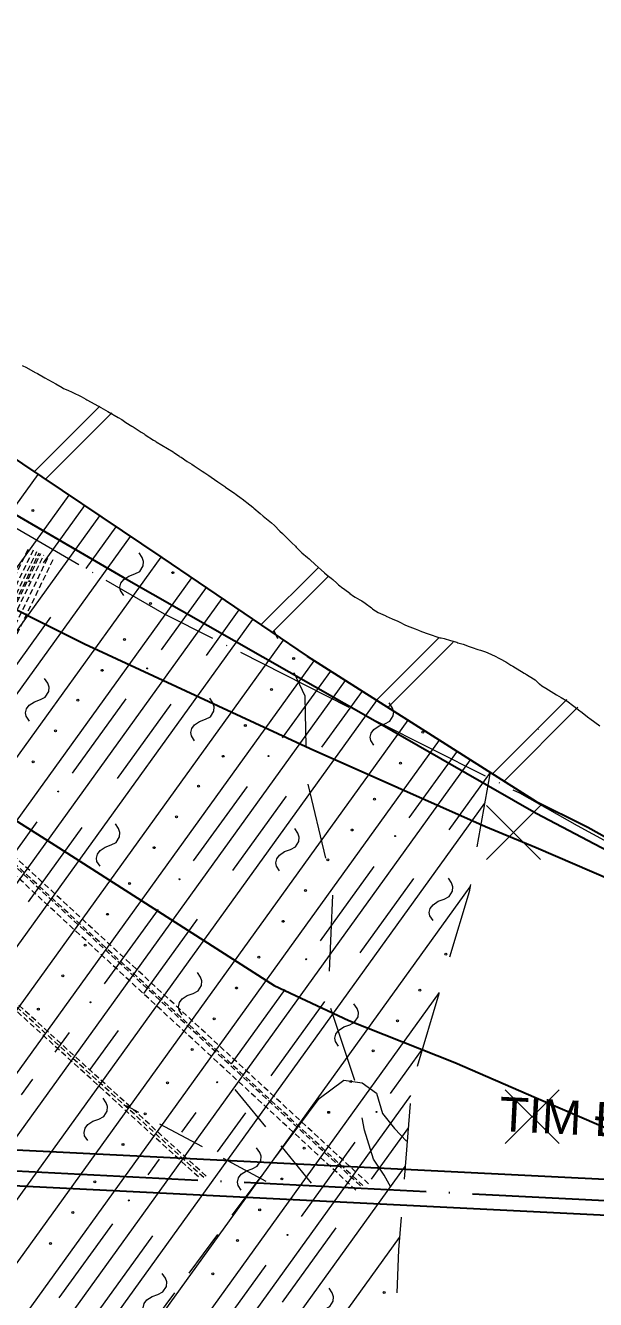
# Model space of a CAD drawing. Header units: inches. Extents: x 444671 to 463716, y 1783086 to 1794968.
# Drawn here: x 457973.3 to 458048.3, y 1784094.9 to 1784262.6 of the extents above; entities that cross this region are included whole.
import ezdxf

# ---------------------------------------------------------------- set-up
doc = ezdxf.new("R2010")
doc.units = ezdxf.units.IN
doc.header["$MEASUREMENT"] = 0
for name, pattern in [('ACAD_ISO04W100', [30, 24, -3, 0, -3]), ('DASHED', [0.75, 0.5, -0.25]), ('DASHED2', [9.525, 6.35, -3.175]), ('DASHEDX2', [1.5, 1, -0.5]), ('NG', [1.8, 0.8, -0.1, 0, -0.1, 0.8])]:
    doc.linetypes.add(name, pattern=pattern)
for name, color, linetype, lineweight in [('ah', 7, 'Continuous', 15), ('doi', 33, 'Continuous', 25), ('HOKHOAN', 250, 'DASHED2', 20), ('KYHIEU', 7, 'Continuous', 15), ('nuocngam', 5, 'Continuous', 20), ('thoc', 252, 'Continuous', 13)]:
    doc.layers.add(name, color=color, linetype=linetype, lineweight=lineweight)
doc.layers.add('CONGTRINH', color=2, linetype='Continuous')
doc.layers.add('PEGC', color=3, linetype='Continuous')
doc.styles.add('25', font='', dxfattribs={"height": 5})
doc.styles.get('25').set_extended_font_data('.VnArial')
doc.linetypes.add('_lA1', pattern='A,2,-0.2,["x",Standard,S=0.1,R=0,X=-0.1,Y=-0.05],-0.1', length=2.3)
doc.linetypes.add('_lA2', pattern='A,2,-0.2,["xx",Standard,S=0.1,R=0,X=-0.1,Y=-0.05],-0.18', length=2.38)
doc.linetypes.add('_lB', pattern='A,2,-0.2,["xxx",Standard,S=0.1,R=0,X=-0.1,Y=-0.05],-0.26', length=2.46)
doc.linetypes.add('_llA', pattern='A,2,-0.2,["xxxx",Standard,S=0.1,R=0,X=-0.1,Y=-0.05],-0.34', length=2.54)

msp = doc.modelspace()

# ---------------------------------------------------------------- linework, layer by layer
at = {"layer": 'ah', "color": 1, "linetype": 'DASHEDX2', "ltscale": 0.75, "flags": 128}
for points in [[(458016.7701, 1784109.2759), (457850.9848, 1784262.5954)], [(458017.3758, 1784109.8441), (457852.1949, 1784262.6047)], [(458017.7063, 1784109.8627), (457852.5425, 1784262.6074)], [(458018.4406, 1784110.1013), (457853.5267, 1784262.615)], [(457997.064, 1784111.1158), (457834.5361, 1784259.3455)], [(457996.0434, 1784111.0123), (457833.7243, 1784259.0516)], [(457996.7514, 1784110.9082), (457834.1494, 1784259.2055)], [(457935.0595, 1784114.024), (457973.7342, 1784193.8816)], [(457935.7551, 1784113.9397), (457974.3269, 1784193.5849)], [(457936.282, 1784113.8769), (457974.7755, 1784193.3603)], [(457936.6609, 1784113.835), (457975.0968, 1784193.1995)], [(457936.8918, 1784113.835), (457975.2826, 1784193.1064)], [(457937.4187, 1784113.8769), (457975.6904, 1784192.9023)], [(457938.1143, 1784113.835), (457976.2666, 1784192.6139)], [(457938.8306, 1784113.6663), (457976.9089, 1784192.2924)]]:
    msp.add_lwpolyline(points, dxfattribs=at)
at = {"layer": 'CONGTRINH', "ltscale": 10}
msp.add_line((458100.8848, 1784108.1029), (457415.1357, 1784142.3904), dxfattribs=at)
at = {"layer": 'CONGTRINH', "color": 0, "linetype": 'ACAD_ISO04W100', "lineweight": 25, "flags": 128}
msp.add_lwpolyline([(457400.8161, 1784140.3529), (458100.8161, 1784105.3529)], dxfattribs=at)
at = {"layer": 'CONGTRINH', "ltscale": 10}
msp.add_lwpolyline([(457398.8661, 1784138.498), (458100.7673, 1784103.4029)], dxfattribs=at)
at = {"layer": 'doi', "linetype": '_lA1', "ltscale": 20, "flags": 128}
for points in [[(457503.3495, 1784287.0283), (457503.8588, 1784286.7418), (457527.9582, 1784272.0434), (457545.7119, 1784262.3687), (457564.0521, 1784252.3896), (457577.1135, 1784246.7699), (457588.6459, 1784241.9256), (457601.0949, 1784237.9976), (457611.1612, 1784236.3187), (457626.5295, 1784233.2461), (457642.7989, 1784230.5283), (457664.0521, 1784227.728), (457670.5378, 1784226.9929), (457691.435, 1784225.2159), (457707.4413, 1784224.9938), (457723.67, 1784226.5487), (457736.7863, 1784229.6584), (457754.0913, 1784232.473), (457777.4528, 1784239.2893), (457803.308, 1784245.6642), (457816.0548, 1784251.1223), (457831.9221, 1784258.3993), (457843.3511, 1784262.5364), (457864.3418, 1784262.6986), (457882.5204, 1784256.1747), (457913.6477, 1784240.4169), (457923.8249, 1784234.4973), (457937.302, 1784226.5683), (457939.6135, 1784225.4794), (457951.9087, 1784218.2524), (457970.1927, 1784206.7115), (457991.2263, 1784192.5747), (458010.3476, 1784179.584), (458040.5286, 1784160.4452)], [(458040.0896, 1784160.6649), (458047.2978, 1784157.0566), (458060.9862, 1784149.4211), (458068.0188, 1784145.6972), (458073.0078, 1784143.8352), (458084.0296, 1784139.4315), (458092.1442, 1784136.4284), (458098.3955, 1784134.5064), (458100.7998, 1784134.2061), (458102.3312, 1784134.4393), (458107.4404, 1784135.2802), (458115.6752, 1784136.9019), (458120.3036, 1784137.4425), (458122.6478, 1784137.4425), (458129.1995, 1784136.962), (458135.2103, 1784136.1211), (458141.3662, 1784134.2478), (458149.3558, 1784132.852), (458152.9851, 1784132.346), (458154.7997, 1784131.5447), (458157.7538, 1784131.9664), (458160.2436, 1784131.8821), (458174.3527, 1784130.0555), (458181.7709, 1784129.6512), (458192.7632, 1784127.7643), (458206.6182, 1784123.4376), (458216.8688, 1784118.6531), (458225.0585, 1784114.9965), (458234.7021, 1784113.1771), (458245.5596, 1784110.6837), (458253.4499, 1784110.549), (458265.8896, 1784111.0839), (458271.2846, 1784111.1513), (458278.6354, 1784110.7469), (458282.277, 1784110.2078), (458284.7722, 1784109.3318), (458290.3021, 1784108.0514)]]:
    msp.add_lwpolyline(points, dxfattribs=at)
at = {"layer": 'doi', "linetype": '_lA2', "ltscale": 20, "flags": 128}
for points in [[(457721.8935, 1784213.8209), (457751.3551, 1784223.4065), (457786.5903, 1784232.0171), (457809.7116, 1784237.5993), (457839.2289, 1784244.6861), (457853.5383, 1784246.3466), (457865.3932, 1784245.7956), (457877.2481, 1784244.8313), (457893.2384, 1784239.4592), (457912.2614, 1784231.3322), (457930.733, 1784221.2767), (457943.0165, 1784214.8848), (457966.8847, 1784201.1864), (457986.5658, 1784189.7163), (458018.6784, 1784171.4131), (458040.5286, 1784158.9229)], [(458040.5286, 1784158.9229), (458059.2956, 1784149.033), (458069.0574, 1784144.4808), (458084.2173, 1784137.8798), (458091.8641, 1784134.8721), (458100.5684, 1784131.7832), (458105.6119, 1784131.9458), (458120.2154, 1784131.93), (458128.3502, 1784131.2797), (458136.8104, 1784129.9791), (458138.112, 1784129.3288), (458141.1219, 1784128.1908), (458149.4462, 1784126.8805), (458154.0017, 1784126.3116), (458156.8941, 1784124.9407), (458159.1267, 1784125.7425), (458161.8111, 1784125.7425), (458174.1761, 1784124.198), (458179.7079, 1784123.4665), (458193.1805, 1784121.3351), (458200.5019, 1784120.2784), (458205.4642, 1784118.4088), (458214.3312, 1784113.8567), (458225.514, 1784108.3108), (458230.6389, 1784106.9289), (458240.6448, 1784104.1651), (458245.394, 1784103.3745), (458247.2787, 1784103.7169), (458253.7325, 1784105.2578), (458258.3587, 1784107.027), (458264.6983, 1784109.0815), (458269.3245, 1784110.4512), (458270.1812, 1784110.5083), (458272.6371, 1784110.2229), (458280.5332, 1784108.7681), (458282.8784, 1784107.8237), (458283.8486, 1784107.1374), (458284.3052, 1784106.6873), (458285.1177, 1784106.9304), (458287.7855, 1784106.594), (458290.3603, 1784106.1116)]]:
    msp.add_lwpolyline(points, dxfattribs=at)
at = {"layer": 'doi', "linetype": '_lB', "ltscale": 20, "flags": 128}
for points in [[(457715.0103, 1784208.7875), (457716.5893, 1784209.5243), (457728.2339, 1784213.0269), (457748.7001, 1784215.8753), (457772.0682, 1784218.4338), (457796.4458, 1784222.1005), (457809.2009, 1784224.1904), (457819.0434, 1784225.2501), (457835.723, 1784228.2805), (457845.9237, 1784230.4845), (457854.7459, 1784230.6222), (457865.2223, 1784229.107), (457877.0772, 1784226.3521), (457890.6247, 1784222.2192), (457911.9006, 1784213.2511), (457932.4287, 1784203.5834), (457951.0518, 1784196.0303), (457966.1421, 1784188.67), (457981.0625, 1784181.2167), (458010.7376, 1784167.4198), (458033.8527, 1784157.1559), (458040.5286, 1784154.396)], [(458040.5286, 1784154.396), (458062.8059, 1784144.7894), (458073.0741, 1784140.5644), (458084.4793, 1784134.3055), (458091.0228, 1784129.98), (458096.2576, 1784127.0628), (458100.2844, 1784126.1575), (458103.1031, 1784126.3586), (458112.1634, 1784128.5717), (458116.8948, 1784129.8794), (458120.6196, 1784130.483), (458123.7403, 1784130.0806), (458133.6321, 1784128.74), (458138.0847, 1784127.7513), (458141.4773, 1784126.6919), (458145.976, 1784125.5571), (458149.7304, 1784124.1355), (458152.2421, 1784122.9671), (458153.7577, 1784122.015)]]:
    msp.add_lwpolyline(points, dxfattribs=at)
at = {"layer": 'doi', "linetype": '_llA', "ltscale": 20, "flags": 128}
for points in [[(457727.4302, 1784161.4177), (457744.1714, 1784171.089), (457783.2442, 1784181.1461), (457821.2004, 1784190.0961), (457859.4202, 1784195.8873), (457865.8569, 1784196.5954), (457873.6639, 1784197.1885), (457883.3719, 1784196.807), (457898.6188, 1784194.2142), (457920.678, 1784186.76), (457949.5496, 1784172.1757), (457977.1236, 1784154.6745), (458005.9952, 1784136.201), (458015.8437, 1784131.583), (458029.7929, 1784126.0733), (458040.5286, 1784121.4304)], [(458040.5286, 1784121.4304), (458065.2469, 1784110.7404), (458091.1611, 1784100.2792), (458120.5341, 1784095.6676), (458135.3481, 1784090.399), (458147.5521, 1784085.2275), (458157.7263, 1784080.9135), (458167.5077, 1784077.5228)]]:
    msp.add_lwpolyline(points, dxfattribs=at)
at = {"layer": 'HOKHOAN', "color": 2}
msp.add_lwpolyline([(457938.005, 1784021.8583), (458009.1205, 1784117.5474), (458011.9237, 1784121.3333), (458015.1802, 1784123.7562), (458017.6085, 1784123.3776), (458019.5005, 1784122.0147), (458020.2591, 1784119.3646), (458021.8503, 1784117.3959), (458023.4415, 1784115.7276)], dxfattribs=at)
at = {"layer": 'HOKHOAN'}
for points in [[(458010.9382, 1784110.1994), (458000.777, 1784122.6461)], [(458004.9484, 1784110.4185), (457986.553, 1784120.3577)]]:
    msp.add_lwpolyline(points, dxfattribs=at)
at = {"layer": 'KYHIEU', "linetype": 'DASHED', "lineweight": 13, "ltscale": 20, "flags": 128}
for points in [[(458021.3862, 1784109.6379), (458020.5175, 1784111.2288), (458019.1111, 1784113.3569), (458017.9321, 1784117.1585), (458016.6472, 1784123.7056), (458013.1403, 1784134.1953), (458013.7879, 1784148.8596), (458010.3338, 1784163.3082), (458010.118, 1784174.3063), (458006.0162, 1784182.9324)], [(458034.435, 1784164.3094), (458031.6833, 1784148.5434), (458024.1335, 1784123.239), (458022.3879, 1784101.3999), (458021.9548, 1784089.4826), (458017.7426, 1784065.3488), (458010.1928, 1784040.0443), (458010.0465, 1784038.2147)]]:
    msp.add_lwpolyline(points, dxfattribs=at)
at = {"layer": 'nuocngam', "linetype": 'NG', "ltscale": 20, "flags": 128}
msp.add_lwpolyline([(457300.5286, 1784360.6853), (457311.3342, 1784358.1369), (457358.0311, 1784346.1648), (457373.5407, 1784339.5316), (457390.6467, 1784328.687), (457408.1311, 1784318.2048), (457444.3396, 1784299.1003), (457481.7199, 1784281.8757), (457515.1545, 1784266.9338), (457552.4308, 1784250.688), (457579.4815, 1784237.9913), (457599.6253, 1784230.5204), (457615.6816, 1784227.6789), (457639.0995, 1784224.2375), (457668.0275, 1784221.4843), (457702.094, 1784217.1053), (457730.1036, 1784217.3347), (457762.2132, 1784222.3272), (457788.7138, 1784227.4945), (457823.94, 1784232.6617), (457853.7907, 1784234.2702), (457880.9375, 1784232.0095), (457916.2515, 1784224.5076), (457937.5411, 1784216.4648), (457991.5119, 1784185.159), (458038.3118, 1784161.5645), (458045.8958, 1784157.2847), (458067.9211, 1784145.3348), (458086.3185, 1784139.2327), (458104.4287, 1784134.0036), (458122.5902, 1784131.3438), (458143.3083, 1784128.5137), (458164.6011, 1784124.4459), (458185.6852, 1784120.0219), (458204.6295, 1784115.0153), (458226.3179, 1784109.0303), (458244.0951, 1784107.0286), (458264.8768, 1784105.7776), (458281.9029, 1784104.7767), (458290.3569, 1784104.2387)], dxfattribs=at)
at = {"layer": 'PEGC', "lineweight": 13}
msp.add_lwpolyline([(457972.85, 1784217.8548), (457973.4027, 1784217.5917), (457974.5689, 1784216.9623), (457974.7524, 1784216.8548), (457974.8487, 1784216.8012), (457975.8048, 1784216.2447), (457977.2707, 1784215.4476), (457978.0953, 1784214.9641), (457978.2815, 1784214.8548), (457978.834, 1784214.606), (457979.4001, 1784214.3548), (457979.5048, 1784214.3021), (457980.5886, 1784213.7854), (457981.2109, 1784213.4081), (457981.3319, 1784213.3383), (457982.9003, 1784212.5182), (457983.831, 1784211.9691), (457984.13, 1784211.8054), (457985.4719, 1784211.006), (457985.9474, 1784210.7308), (457986.4951, 1784210.3548), (457987.287, 1784209.8668), (457987.434, 1784209.7746), (457988.4881, 1784209.0923), (457988.8834, 1784208.8548), (457989.0421, 1784208.7347), (457990.1378, 1784208.0478), (457990.3837, 1784207.889), (457990.4993, 1784207.8237), (457992.7295, 1784206.473), (457992.8163, 1784206.4156), (457993.5478, 1784205.9018), (457993.6175, 1784205.8548), (457993.7545, 1784205.769), (457994.5648, 1784205.2198), (457995.1843, 1784204.8548), (457995.4764, 1784204.6457), (457996.5311, 1784203.9678), (457996.8786, 1784203.7384), (457997.43, 1784203.3548), (457997.7162, 1784203.1538), (457998.6135, 1784202.5299), (457999.2677, 1784202.0873), (457999.508, 1784201.9218), (457999.6006, 1784201.8548), (458000.0632, 1784201.5325), (458000.7818, 1784201.0494), (458001.0326, 1784200.8548), (458001.6721, 1784200.3998), (458001.7956, 1784200.3098), (458002.821, 1784199.5206), (458003.1968, 1784199.2143), (458003.336, 1784199.0847), (458004.1679, 1784198.3548), (458004.586, 1784198.0128), (458005.2159, 1784197.503), (458005.672, 1784197.1242), (458006.0469, 1784196.7822), (458006.7769, 1784196.0392), (458007.0954, 1784195.7174), (458007.3176, 1784195.5132), (458007.6755, 1784195.1557), (458008.3643, 1784194.4908), (458008.8054, 1784194.0672), (458008.9157, 1784193.9469), (458009.3053, 1784193.5464), (458009.6576, 1784193.2084), (458010.4043, 1784192.5838), (458010.6397, 1784192.3796), (458010.6744, 1784192.3548), (458010.7197, 1784192.3066), (458011.4297, 1784191.6553), (458012.1867, 1784190.9328), (458012.6306, 1784190.5729), (458012.9951, 1784190.2315), (458013.5307, 1784189.8548), (458013.722, 1784189.6802), (458014.2495, 1784189.1938), (458014.4935, 1784188.9755), (458014.6527, 1784188.8548), (458014.8765, 1784188.6812), (458015.3391, 1784188.3548), (458015.9763, 1784187.8648), (458015.9907, 1784187.8548), (458016.4641, 1784187.4799), (458016.6703, 1784187.3548), (458017.2768, 1784187.0025), (458017.5517, 1784186.8548), (458017.9942, 1784186.5649), (458018.8172, 1784185.9297), (458018.909, 1784185.8548), (458018.9406, 1784185.8332), (458019.015, 1784185.7817), (458019.6959, 1784185.3548), (458020.6139, 1784184.9188), (458020.7147, 1784184.8785), (458020.7655, 1784184.8548), (458021.5413, 1784184.5027), (458022.285, 1784184.1728), (458022.572, 1784184.0483), (458023.2005, 1784183.7028), (458023.5316, 1784183.5827), (458024.5639, 1784183.1912), (458025.0019, 1784182.9914), (458025.4067, 1784182.8489), (458026.291, 1784182.5365), (458027.8339, 1784182.0163), (458028.0075, 1784181.983), (458028.3966, 1784181.9162), (458029.242, 1784181.6251), (458030.0632, 1784181.4055), (458030.2206, 1784181.3548), (458030.8947, 1784181.1496), (458031.7072, 1784180.8548), (458031.8373, 1784180.8139), (458032.0816, 1784180.7349), (458032.8121, 1784180.4762), (458033.1899, 1784180.3548), (458033.8352, 1784180.1342), (458034.5316, 1784179.8548), (458035.1963, 1784179.5417), (458035.5184, 1784179.3548), (458035.7833, 1784179.2265), (458036.534, 1784178.8548), (458037.1958, 1784178.4196), (458037.3607, 1784178.3141), (458037.4524, 1784178.2605), (458038.9341, 1784177.3548), (458039.0904, 1784177.2599), (458039.2569, 1784177.1636), (458040.171, 1784176.5975), (458040.3749, 1784176.4587), (458040.8478, 1784176.0023), (458040.9547, 1784175.9292), (458041.2775, 1784175.6923), (458041.7769, 1784175.3548), (458042.1351, 1784175.1628), (458043.189, 1784174.5129), (458043.8162, 1784174.1465), (458044.5382, 1784173.6966), (458045.457, 1784173.0023), (458046.2742, 1784172.3739), (458046.3278, 1784172.3332), (458046.3927, 1784172.2813), (458047.4386, 1784171.4541), (458047.5715, 1784171.3548), (458048.9038, 1784170.3961)], dxfattribs=at)
at = {"layer": 'thoc'}
for p, q in [((457983.0768, 1784212.5142), (457974.4277, 1784203.8651)), ((457984.6561, 1784211.6283), (457975.9021, 1784202.8742)), ((458011.833, 1784191.2704), (458004.2734, 1784183.7108)), ((458013.1502, 1784190.1224), (458005.7413, 1784182.7135)), ((458027.6827, 1784181.9954), (458019.4801, 1784173.7928)), ((458029.5916, 1784181.4391), (458020.9887, 1784172.8362)), ((458044.5476, 1784173.8603), (458034.7787, 1784164.0914)), ((458046.019, 1784172.8664), (458036.2873, 1784163.1347))]:
    msp.add_line(p, q, dxfattribs=at)
for points in [[(457863.6094, 1784048.994), (457974.9639, 1784203.5048)], [(457869.1335, 1784048.3337), (457979.006, 1784200.7881)], [(457981.0349, 1784199.4244), (457975.588, 1784191.8885)], [(457874.6576, 1784047.6734), (457983.048, 1784198.0714)], [(457985.1869, 1784196.6338), (457981.2151, 1784191.1386)], [(457880.1818, 1784047.0131), (457987.0901, 1784195.3546)], [(457885.7059, 1784046.3528), (457991.1322, 1784192.6379)], [(457986.2085, 1784187.589), (457985.7927, 1784188.2156), (457985.7169, 1784188.6627), (457985.8423, 1784189.192), (457986.2036, 1784189.6765), (457986.8816, 1784190.119), (457987.6571, 1784190.4044), (457988.314, 1784190.7412), (457988.7646, 1784191.4695), (457988.8169, 1784192.044), (457988.6323, 1784192.5584), (457988.2251, 1784193.171)], [(457891.23, 1784045.6925), (457995.1604, 1784189.9019)], [(457896.7542, 1784045.0322), (457999.1883, 1784187.1655)], [(457997.0588, 1784188.6122), (457991.1219, 1784180.3984)], [(458001.3852, 1784185.6729), (457997.0454, 1784179.6685)], [(457902.2783, 1784044.3719), (458003.2161, 1784184.429)], [(457976.5729, 1784184.716), (457969.4993, 1784174.9293)], [(457907.8024, 1784043.7116), (458007.244, 1784181.6926)], [(457913.3266, 1784043.0513), (458011.2926, 1784178.9848)], [(458013.4325, 1784177.6278), (458007.0843, 1784168.8448)], [(457918.8507, 1784042.391), (458015.4106, 1784176.3734)], [(457973.7814, 1784171.0402), (457973.3656, 1784171.6669), (457973.2898, 1784172.114), (457973.4151, 1784172.6433), (457973.7765, 1784173.1278), (457974.4545, 1784173.5703), (457975.23, 1784173.8557), (457975.8869, 1784174.1924), (457976.3375, 1784174.9207), (457976.3898, 1784175.4953), (457976.2052, 1784176.0097), (457975.7979, 1784176.6222)], [(457924.3748, 1784041.7307), (458019.5286, 1784173.7621)], [(457986.4798, 1784173.9758), (457979.4061, 1784164.1891)], [(457995.5289, 1784168.4549), (457995.1131, 1784169.0816), (457995.0372, 1784169.5287), (457995.1626, 1784170.058), (457995.5239, 1784170.5425), (457996.2019, 1784170.985), (457996.9774, 1784171.2704), (457997.6344, 1784171.6072), (457998.085, 1784172.3355), (457998.1372, 1784172.91), (457997.9527, 1784173.4244), (457997.5454, 1784174.037)], [(458017.6059, 1784174.9813), (458012.2543, 1784167.5772)], [(457992.4032, 1784173.2459), (457985.3296, 1784163.4593)], [(458019.1475, 1784167.857), (458018.7317, 1784168.4837), (458018.6559, 1784168.9308), (458018.7813, 1784169.4601), (458019.1426, 1784169.9446), (458019.8206, 1784170.3871), (458020.5961, 1784170.6725), (458021.253, 1784171.0093), (458021.7036, 1784171.7376), (458021.7559, 1784172.3121), (458021.5713, 1784172.8265), (458021.1641, 1784173.4391)], [(457929.8989, 1784041.0704), (458023.6466, 1784171.1507)], [(458040.7613, 1784169.9223), (458040.8019, 1784169.9786)], [(457935.4231, 1784040.4101), (458027.7646, 1784168.5393)], [(458030.0932, 1784167.0626), (458023.7681, 1784158.3117)], [(457940.9472, 1784039.7498), (458031.8826, 1784165.9279)], [(458034.4667, 1784164.2688), (458029.0166, 1784156.7284)], [(458002.4422, 1784162.4222), (457995.3685, 1784152.6356)], [(458007.6122, 1784161.1546), (458000.5385, 1784151.3679)], [(457946.4713, 1784039.0895), (458033.7572, 1784160.2038)], [(458041.0617, 1784159.8949), (458033.9906, 1784152.8238)], [(458041.0617, 1784152.8238), (458033.9906, 1784159.8949)], [(457974.764, 1784157.7666), (457967.6903, 1784147.9799)], [(457980.6874, 1784157.0367), (457973.6137, 1784147.25)], [(457983.1018, 1784151.9062), (457982.6859, 1784152.5328), (457982.6101, 1784152.9799), (457982.7355, 1784153.5092), (457983.0968, 1784153.9937), (457983.7748, 1784154.4362), (457984.5503, 1784154.7216), (457985.2073, 1784155.0584), (457985.6578, 1784155.7867), (457985.7101, 1784156.3612), (457985.5255, 1784156.8756), (457985.1183, 1784157.4882)], [(458006.7204, 1784151.3083), (458006.3046, 1784151.9349), (458006.2288, 1784152.382), (458006.3541, 1784152.9114), (458006.7155, 1784153.3958), (458007.3935, 1784153.8383), (458008.169, 1784154.1237), (458008.8259, 1784154.4605), (458009.2765, 1784155.1888), (458009.3288, 1784155.7634), (458009.1442, 1784156.2777), (458008.737, 1784156.8903)], [(458019.126, 1784151.8891), (458012.0523, 1784142.1024)], [(458024.3745, 1784150.3058), (458017.3008, 1784140.5191)], [(458026.9359, 1784144.7666), (458026.5201, 1784145.3932), (458026.4443, 1784145.8404), (458026.5696, 1784146.3697), (458026.931, 1784146.8542), (458027.609, 1784147.2966), (458028.3845, 1784147.5821), (458029.0414, 1784147.9188), (458029.492, 1784148.6471), (458029.5443, 1784149.2217), (458029.3597, 1784149.7361), (458028.9524, 1784150.3486)], [(457951.9955, 1784038.4292), (458031.8398, 1784149.2179)], [(457990.7264, 1784146.213), (457983.6527, 1784136.4263)], [(457995.8964, 1784144.9453), (457988.8227, 1784135.1587)], [(457993.9041, 1784132.3496), (457993.4883, 1784132.9762), (457993.4124, 1784133.4234), (457993.5378, 1784133.9527), (457993.8991, 1784134.4371), (457994.5771, 1784134.8796), (457995.3526, 1784135.1651), (457996.0096, 1784135.5018), (457996.4601, 1784136.2301), (457996.5124, 1784136.8047), (457996.3279, 1784137.3191), (457995.9206, 1784137.9316)], [(457957.6806, 1784037.9924), (458027.7906, 1784135.274)], [(458007.4102, 1784135.6798), (458000.3365, 1784125.8931)], [(458012.6587, 1784134.0965), (458005.585, 1784124.3099)], [(458014.5088, 1784128.2178), (458014.093, 1784128.8445), (458014.0172, 1784129.2916), (458014.1425, 1784129.8209), (458014.5039, 1784130.3054), (458015.1818, 1784130.7479), (458015.9574, 1784131.0333), (458016.6143, 1784131.3701), (458017.0649, 1784132.0984), (458017.1172, 1784132.6729), (458016.9326, 1784133.1873), (458016.5253, 1784133.7999)], [(457985.4805, 1784130.2916), (457981.7557, 1784125.1382)], [(457979.0106, 1784130.0037), (457977.1385, 1784127.4136)], [(458025.6105, 1784127.9672), (458021.297, 1784121.9992)], [(457974.2126, 1784123.8834), (457972.708, 1784121.8016)], [(457963.6806, 1784037.9924), (458024.0308, 1784121.7317)], [(458043.5209, 1784115.397), (458036.4498, 1784122.4681)], [(458043.5209, 1784122.4681), (458036.4498, 1784115.397)], [(457981.4769, 1784115.8008), (457981.0611, 1784116.4275), (457980.9853, 1784116.8746), (457981.1107, 1784117.4039), (457981.472, 1784117.8884), (457982.15, 1784118.3309), (457982.9255, 1784118.6163), (457983.5824, 1784118.9531), (457984.033, 1784119.6814), (457984.0853, 1784120.2559), (457983.9007, 1784120.7703), (457983.4935, 1784121.3829)], [(457995.6944, 1784119.4706), (457993.8222, 1784116.8804)], [(458002.2428, 1784119.4428), (457998.518, 1784114.2894)], [(458023.6949, 1784117.5296), (458018.7678, 1784110.7128)], [(458016.6548, 1784115.5767), (458009.5812, 1784105.79)], [(457990.8964, 1784113.3502), (457989.3918, 1784111.2685)], [(458001.6924, 1784109.2591), (458001.2766, 1784109.8858), (458001.2008, 1784110.3329), (458001.3262, 1784110.8622), (458001.6875, 1784111.3467), (458002.3655, 1784111.7892), (458003.141, 1784112.0746), (458003.7979, 1784112.4114), (458004.2485, 1784113.1397), (458004.3008, 1784113.7142), (458004.1162, 1784114.2286), (458003.709, 1784114.8412)], [(457969.6806, 1784037.9924), (458023.2823, 1784112.3679)], [(457984.7496, 1784104.8459), (457977.676, 1784095.0592)], [(457989.9981, 1784103.2626), (457982.9245, 1784093.4759)], [(458014.1257, 1784104.2902), (458007.052, 1784094.5036)], [(457975.6806, 1784037.9924), (458022.5339, 1784103.004)], [(457989.2653, 1784092.7104), (457988.8495, 1784093.337), (457988.7737, 1784093.7841), (457988.899, 1784094.3135), (457989.2604, 1784094.7979), (457989.9384, 1784095.2404), (457990.7139, 1784095.5258), (457991.3708, 1784095.8626), (457991.8214, 1784096.5909), (457991.8737, 1784097.1655), (457991.6891, 1784097.6798), (457991.2818, 1784098.2924)], [(458004.939, 1784099.3674), (457997.8654, 1784089.5807)], [(458011.2306, 1784090.7681), (458010.8148, 1784091.3947), (458010.739, 1784091.8419), (458010.8643, 1784092.3712), (458011.2257, 1784092.8556), (458011.9037, 1784093.2981), (458012.6792, 1784093.5836), (458013.3361, 1784093.9203), (458013.7867, 1784094.6486), (458013.839, 1784095.2232), (458013.6544, 1784095.7376), (458013.2471, 1784096.3501)]]:
    msp.add_lwpolyline(points, dxfattribs=at)
for centre, radius in [((457974.2603, 1784198.7626), 0.1276), ((457992.6588, 1784190.58), 0.1276), ((457973.769, 1784189.4614), 0.0638), ((457989.7299, 1784186.5277), 0.1276), ((457986.299, 1784181.7676), 0.1276), ((458008.582, 1784179.2602), 0.1276), ((457983.3701, 1784177.7153), 0.1276), ((457989.3029, 1784177.9713), 0.0638), ((457980.1491, 1784173.7887), 0.1276), ((458005.653, 1784175.2079), 0.1276), ((458002.2222, 1784170.4478), 0.1276), ((457977.2201, 1784169.7364), 0.1276), ((458025.5836, 1784169.5571), 0.1276), ((457974.2912, 1784165.6841), 0.1276), ((457999.2932, 1784166.3955), 0.1276), ((458005.2654, 1784166.4177), 0.0638), ((458022.6546, 1784165.5048), 0.1276), ((457996.0722, 1784162.4689), 0.1276), ((457977.5871, 1784161.762), 0.0638), ((458019.2237, 1784160.7447), 0.1276), ((457993.1433, 1784158.4166), 0.1276), ((458016.2948, 1784156.6924), 0.1276), ((458021.9491, 1784155.8846), 0.0638), ((457990.2143, 1784154.3643), 0.1276), ((458013.0738, 1784152.7658), 0.1276), ((457993.5496, 1784150.2085), 0.0638), ((457986.9884, 1784149.6389), 0.1276), ((458010.1448, 1784148.7135), 0.1276), ((457984.0595, 1784145.5866), 0.1276), ((458007.2159, 1784144.6612), 0.1276), ((457981.1305, 1784141.5343), 0.1276), ((458028.6325, 1784140.3535), 0.1276), ((458003.99, 1784139.9358), 0.1276), ((458010.2333, 1784139.6753), 0.0638), ((457978.2016, 1784137.482), 0.1276), ((458001.0611, 1784135.8835), 0.1276), ((458025.2016, 1784135.5934), 0.1276), ((457981.8338, 1784133.9992), 0.0638), ((457974.9674, 1784133.0834), 0.1276), ((457998.1321, 1784131.8311), 0.1276), ((458022.2727, 1784131.5411), 0.1276), ((457995.2032, 1784127.7788), 0.1276), ((458019.0517, 1784127.6145), 0.1276), ((457991.969, 1784123.3802), 0.1276), ((457998.5175, 1784123.4661), 0.0638), ((458016.1227, 1784123.5622), 0.1276), ((457989.04, 1784119.3279), 0.1276), ((458013.1938, 1784119.5098), 0.1276), ((458019.478, 1784119.5721), 0.0638), ((457986.1111, 1784115.2756), 0.1276), ((458009.9679, 1784114.7844), 0.1276), ((457982.4204, 1784110.357), 0.1276), ((458007.0389, 1784110.7321), 0.1276), ((457986.8706, 1784107.9105), 0.0638), ((458004.11, 1784106.6798), 0.1276), ((457979.4914, 1784106.3047), 0.1276), ((458007.7622, 1784103.3629), 0.0638), ((457976.5625, 1784102.2524), 0.1276), ((458001.181, 1784102.6275), 0.1276), ((457997.9468, 1784098.2289), 0.1276), ((458020.4984, 1784095.7849), 0.1276)]:
    msp.add_circle(centre, radius, dxfattribs=at)

# ---------------------------------------------------------------- texts
at = {"insert": (458035.8006, 1784121.5644), "char_height": 4.5, "width": 80, "attachment_point": 1, "rotation": 357.051171, "style": '25'}
msp.add_mtext('{\\f.VnArialH|b0|i0|c0|p34;Tim §¦êng èng}', dxfattribs=at)

doc.saveas('drawing.dxf')
